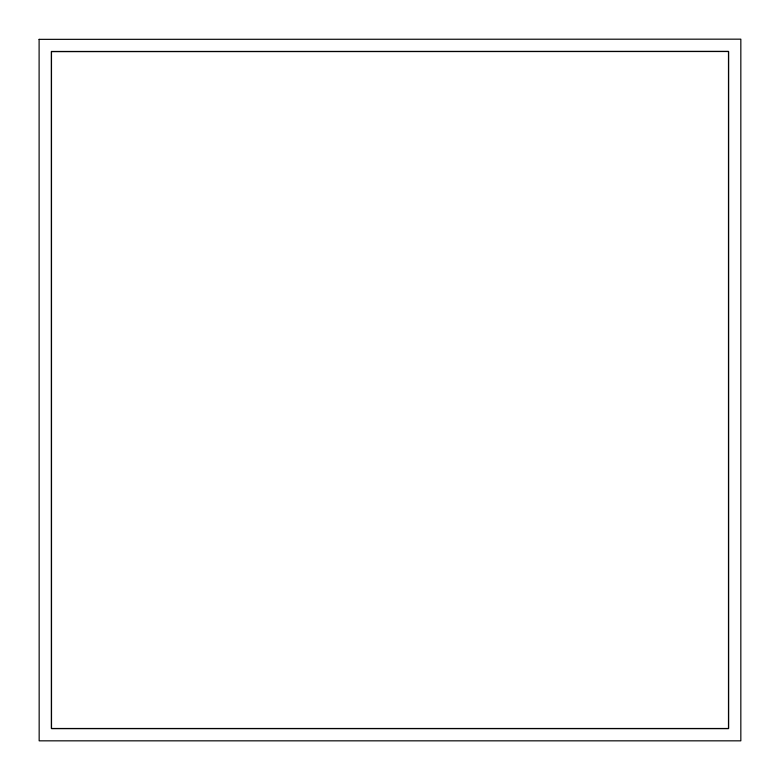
<?xml version="1.0" encoding="UTF-8"?>
<svg xmlns="http://www.w3.org/2000/svg" width="780" height="780" viewBox="0 0 780 780"><rect width="100%" height="100%" fill="white"/><g stroke="black" fill="none" stroke-linecap="round" stroke-linejoin="round"><path stroke-width="1.17" d="M51.451 51.451L51.451 728.549L728.549 728.549L728.549 51.451L51.451 51.451L51.48 728.52L728.52 728.52L728.52 51.48L51.607 51.607M39.107 39.351L39.166 740.834L740.834 740.834L740.834 39.166L39.107 39.351"/></g></svg>
